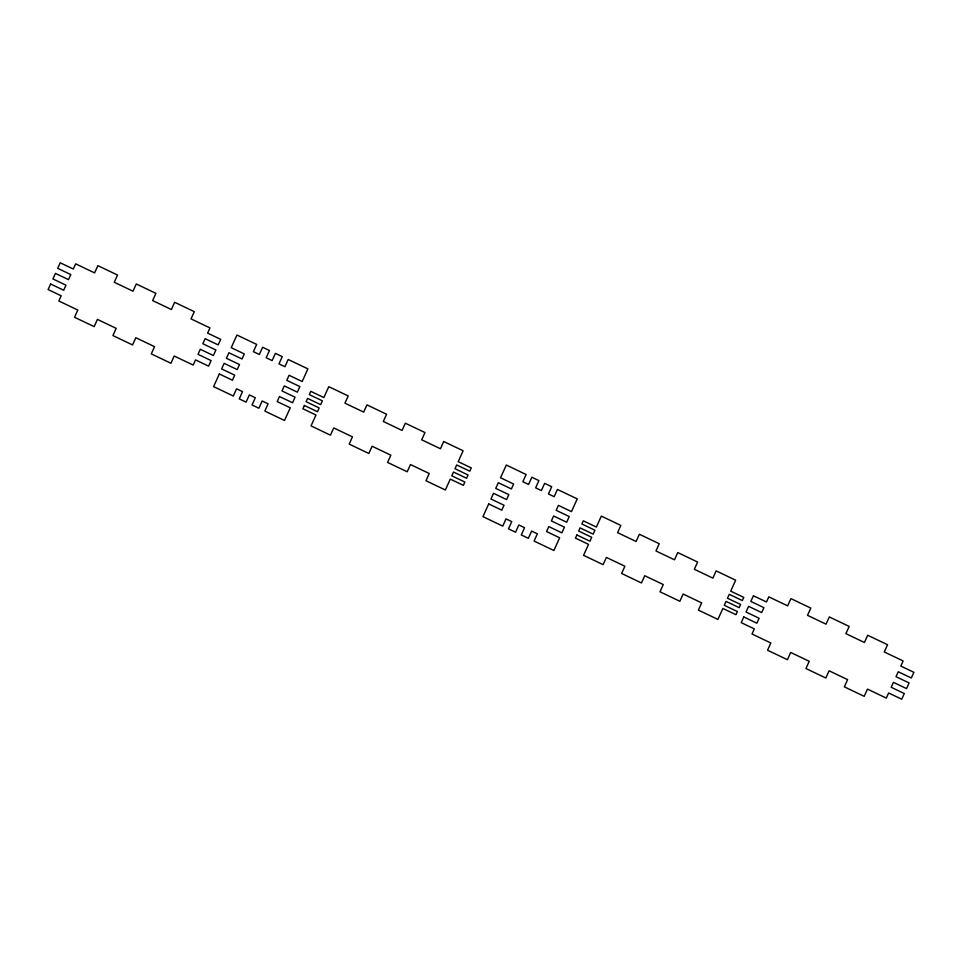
<?xml version="1.0" encoding="UTF-8"?>
<svg xmlns="http://www.w3.org/2000/svg" width="962" height="962" viewBox="0 0 962 962"><rect width="100%" height="100%" fill="white"/><g stroke="black" fill="none" stroke-linecap="round" stroke-linejoin="round"><path stroke-width="1.44" d="M50.613 284.006L48.1 289.562L61.183 295.803L58.838 300.986L77.802 310.029L74.531 317.268L94.168 326.635L97.439 319.396L116.186 328.343L112.915 335.582L132.552 344.949L135.822 337.71L154.569 346.657L151.287 353.884L170.935 363.263L174.206 356.024L193.17 365.079L195.514 359.896L208.598 366.137L211.111 360.582L198.028 354.341L200.324 349.29L213.396 355.531L215.909 349.976L202.838 343.735L205.122 338.672L218.206 344.913L220.719 339.358L207.636 333.117L209.981 327.934L191.017 318.891L194.288 311.664L174.651 302.284L171.38 309.523L152.633 300.577L155.904 293.35L136.267 283.97L132.996 291.209L114.25 282.263L117.532 275.036L97.883 265.656L94.613 272.895L75.649 263.841L73.304 269.023L60.221 262.782L57.708 268.338L70.791 274.579L68.494 279.641L55.423 273.4L52.898 278.944L65.981 285.185L63.696 290.247L50.613 284.006M219.336 373.965L213.6 386.628L233.297 396.019L236.58 388.792L242.52 391.63L239.249 398.869L246.092 402.128L249.362 394.901L255.315 397.739L252.044 404.966L258.886 408.237L262.157 400.998L268.109 403.836L264.839 411.075L284.536 420.466L290.271 407.816L277.188 401.575L279.485 396.512L292.556 402.753L295.069 397.198L281.998 390.957L284.283 385.906L297.366 392.147L299.879 386.592L286.796 380.351L289.081 375.288L302.164 381.529L307.9 368.867L288.203 359.475L284.92 366.702L278.98 363.864L282.251 356.637L275.409 353.367L272.126 360.594L266.185 357.756L269.456 350.529L262.614 347.258L259.331 354.497L253.391 351.659L256.662 344.42L236.965 335.029L231.229 347.679L244.312 353.92L242.015 358.982L228.944 352.741L226.419 358.297L239.502 364.538L237.217 369.588L224.134 363.347L221.621 368.903L234.704 375.144L232.407 380.206L219.336 373.965M304.377 405.471L302.886 408.766L315.969 415.007L311.039 425.901L330.447 435.161L333.73 427.934L352.465 436.868L349.194 444.107L368.831 453.475L372.102 446.248L390.849 455.182L387.578 462.421L407.215 471.789L410.485 464.55L429.232 473.496L425.962 480.735L445.37 489.995L450.3 479.1L463.383 485.341L464.874 482.046L451.791 475.817L453.511 472.029L466.582 478.27L468.073 474.975L454.99 468.734L456.709 464.959L469.793 471.2L471.272 467.905L458.201 461.664L463.131 450.769L443.71 441.51L440.44 448.737L421.693 439.802L424.976 432.563L405.327 423.196L402.056 430.423L383.321 421.488L386.592 414.249L366.955 404.882L363.672 412.109L344.937 403.174L348.208 395.935L328.788 386.676L323.857 397.571L310.786 391.33L309.295 394.612L322.366 400.853L320.659 404.641L307.575 398.4L306.084 401.695L319.168 407.936L317.46 411.712L304.377 405.471M488.708 503.932L482.948 516.654L502.765 526.106L506.036 518.879L511.76 521.608L508.489 528.835L515.56 532.214L518.831 524.975L524.555 527.705L521.284 534.944L528.354 538.311L531.625 531.084L537.349 533.814L534.078 541.041L553.884 550.505L559.643 537.782L546.572 531.541L548.809 526.599L561.88 532.84L564.453 527.164L551.37 520.923L553.607 515.993L566.69 522.234L569.251 516.558L556.18 510.317L558.405 505.375L571.488 511.616L577.248 498.893L557.443 489.442L554.16 496.681L548.436 493.951L551.707 486.712L544.648 483.345L541.365 490.572L535.642 487.842L538.912 480.603L531.854 477.236L528.571 484.463L522.847 481.734L526.13 474.507L506.313 465.055L500.553 477.777L513.636 484.018L511.399 488.949L498.316 482.708L495.743 488.383L508.826 494.624L506.589 499.555L493.518 493.314L490.945 499.001L504.028 505.242L501.791 510.173L488.708 503.932M576.887 534.968L575.444 538.131L588.528 544.372L583.573 555.327L603.09 564.646L606.373 557.407L624.891 566.245L621.62 573.484L641.474 582.96L644.756 575.721L663.275 584.559L659.992 591.786L679.857 601.274L683.128 594.035L701.659 602.873L698.376 610.1L717.905 619.42L722.859 608.465L735.942 614.706L737.373 611.543L724.302 605.302L726.069 601.394L739.153 607.635L740.584 604.473L727.5 598.232L729.268 594.324L742.351 600.565L743.782 597.39L730.699 591.149L735.665 580.194L716.137 570.887L712.866 578.114L694.348 569.276L697.618 562.048L677.753 552.573L674.482 559.8L655.964 550.961L659.235 543.734L639.369 534.259L636.098 541.486L617.58 532.647L620.851 525.42L601.322 516.101L596.368 527.056L583.285 520.815L581.854 523.977L594.937 530.218L593.169 534.126L580.086 527.885L578.655 531.06L591.726 537.301L589.959 541.209L576.887 534.968M743.794 616.967L741.221 622.642L754.304 628.883L751.983 633.994L770.839 642.989L767.568 650.228L787.433 659.704L790.704 652.476L809.222 661.303L805.952 668.542L825.817 678.018L829.088 670.791L847.606 679.617L844.335 686.856L864.201 696.332L867.471 689.093L886.327 698.099L888.647 692.977L901.719 699.218L904.292 693.542L891.209 687.301L893.445 682.359L906.529 688.6L909.102 682.924L896.019 676.683L898.255 671.753L911.327 677.994L913.9 672.318L900.817 666.077L903.138 660.954L884.282 651.959L887.553 644.732L867.7 635.257L864.417 642.484L845.899 633.645L849.169 626.418L829.316 616.943L826.033 624.17L807.515 615.331L810.798 608.104L790.932 598.629L787.662 605.856L768.806 596.861L766.486 601.984L753.402 595.743L750.829 601.418L763.912 607.659L761.676 612.59L748.604 606.349L746.031 612.024L759.114 618.265L756.878 623.208L743.794 616.967"/></g></svg>
